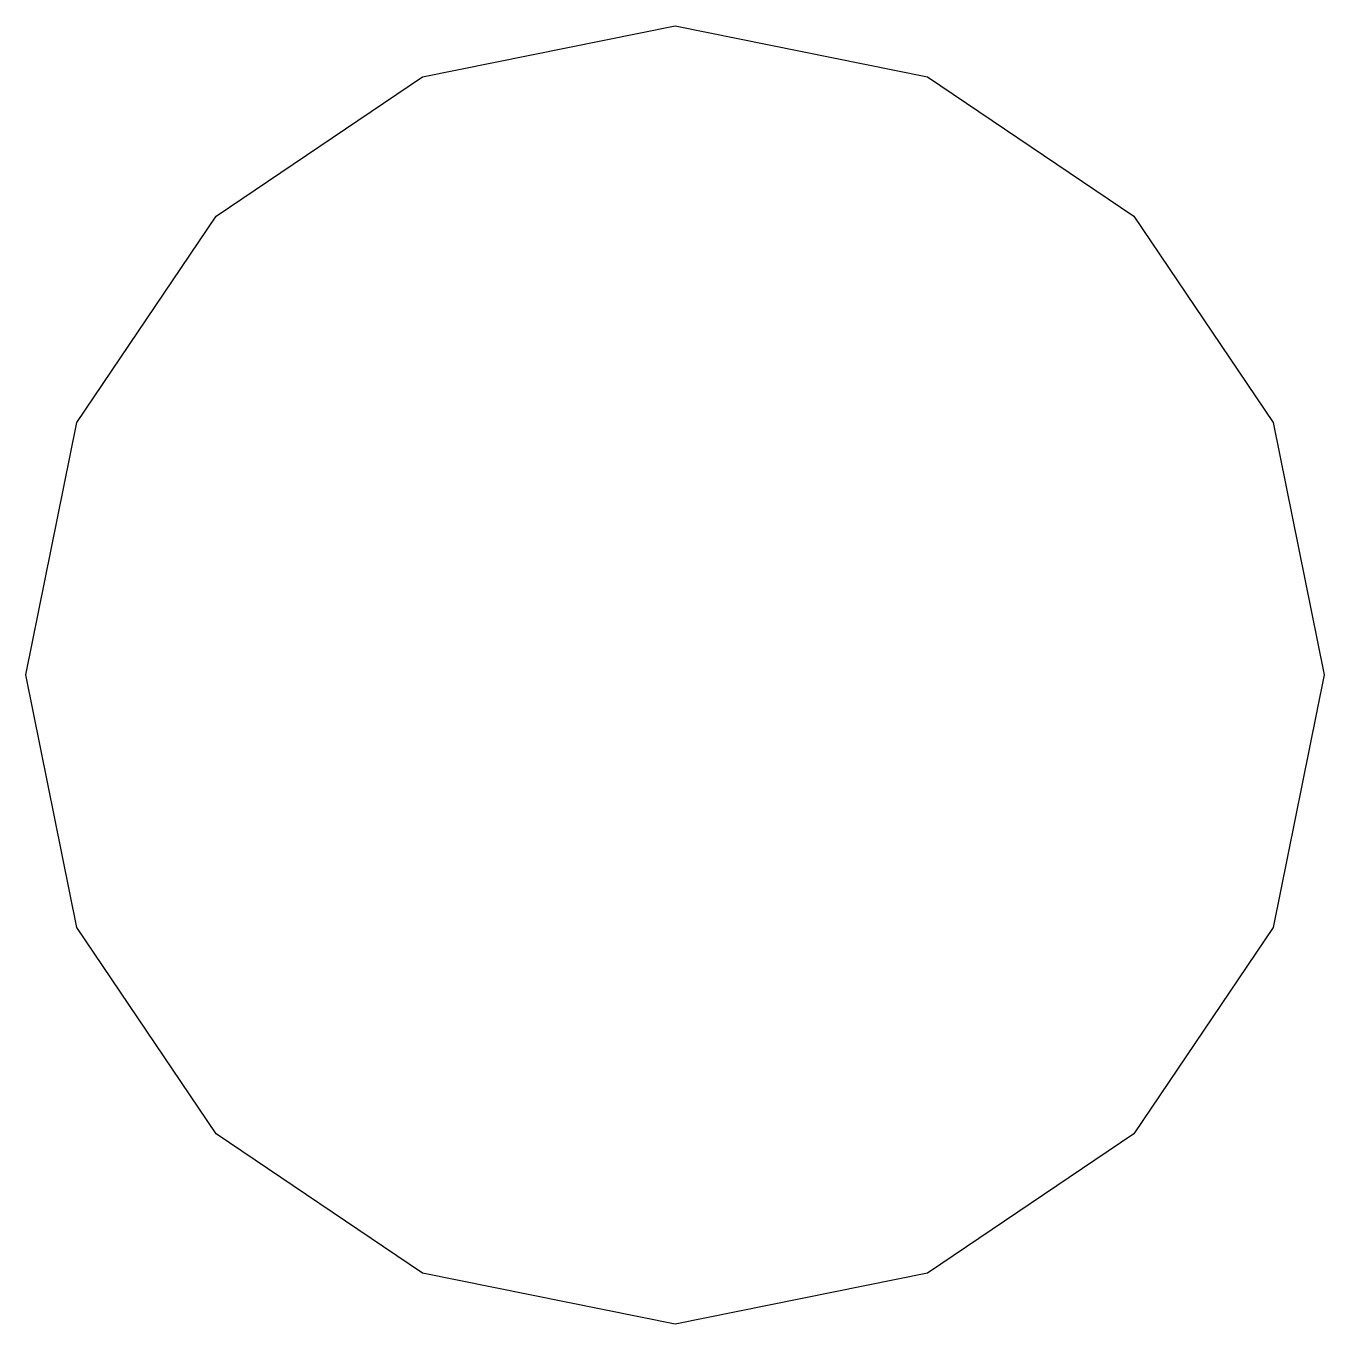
# Model space of a CAD drawing. Extents: x 6.6 to 41.6, y 6.5 to 41.5.
import ezdxf

# ---------------------------------------------------------------- set-up
doc = ezdxf.new("R2010")
doc.units = 0
doc.header["$MEASUREMENT"] = 0
doc.layers.add('_U_30EC_U_30A4_U_30E4_U_35', color=7, linetype='CONTINUOUS')

msp = doc.modelspace()

# ---------------------------------------------------------------- linework, layer by layer
at = {"layer": '_U_30EC_U_30A4_U_30E4_U_35', "color": 29}
msp.add_lwpolyline([(41.595, 24.04), (40.219, 17.228), (36.469, 11.665), (30.906, 7.915), (24.095, 6.54), (17.283, 7.915), (11.72, 11.665), (7.97, 17.228), (6.595, 24.04), (7.97, 30.852), (11.72, 36.414), (17.283, 40.165), (24.095, 41.54), (30.906, 40.165), (36.469, 36.414), (40.219, 30.852), (41.595, 24.04), (41.595, 24.04)], dxfattribs=at)

doc.saveas('drawing.dxf')
